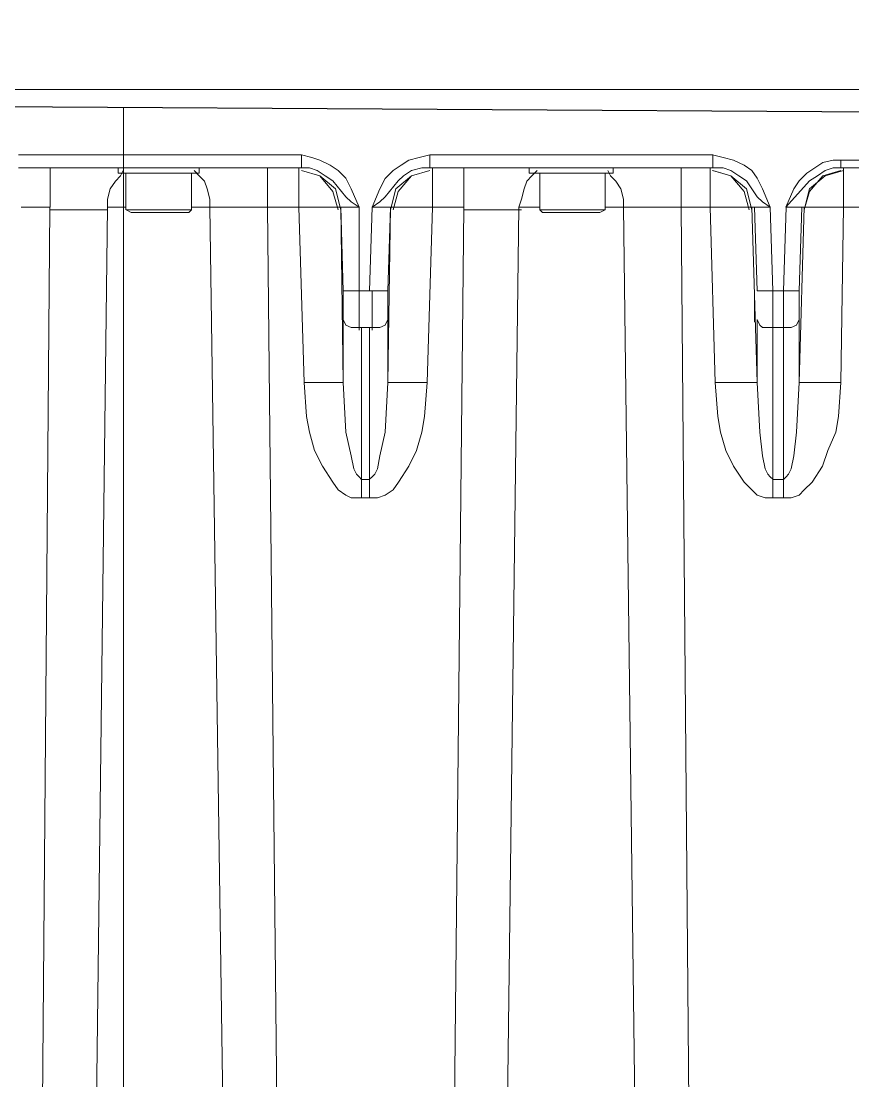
# Model space of a CAD drawing. Header units: inches. Extents: x 11 to 128, y 20 to 108.
# Drawn here: x 30.815 to 31.0419, y 82.1195 to 82.4087 of the extents above; entities that cross this region are included whole.
import ezdxf

# ---------------------------------------------------------------- set-up
doc = ezdxf.new("R2010")
doc.units = ezdxf.units.IN
doc.header["$MEASUREMENT"] = 0
doc.layers.add('1', color=255, linetype='Continuous')
doc.layers.add('Dim', color=6, linetype='Continuous', lineweight=13)

# ---------------------------------------------------------------- blocks, each defined once
blk = doc.blocks.new('5')
at = {"layer": '1', "lineweight": 9}
for p, q in [((226.10103, -22.16637), (225.45897, -22.16637)), ((225.57644, -22.16637), (226.12707, -22.16637)), ((225.93782, -22.18224), (225.86922, -22.18224)), ((225.93782, -22.18223), (225.94036, -22.18286)), ((225.93782, -22.18225), (225.93782, -22.18541)), ((225.94036, -22.18286), (225.94226, -22.18351)), ((225.96639, -22.18287), (225.96385, -22.1835)), ((225.96893, -22.18224), (225.96639, -22.18287)), ((226.03753, -22.18224), (225.96893, -22.18224)), ((225.96893, -22.18225), (225.96893, -22.18541)), ((226.03752, -22.18223), (226.04005, -22.18286)), ((226.03753, -22.18225), (226.03753, -22.18541)), ((226.04005, -22.18286), (226.04261, -22.18351)), ((225.93782, -22.18541), (225.86922, -22.18541)), ((225.87685, -22.18541), (225.87685, -22.19494)), ((225.89336, -22.18541), (225.89272, -22.18541)), ((225.89336, -22.18541), (225.89336, -22.18667)), ((225.89336, -22.18541), (225.89336, -22.18541)), ((225.91305, -22.18667), (225.91305, -22.18541)), ((225.91368, -22.18541), (225.91368, -22.18541)), ((225.91431, -22.18541), (225.91368, -22.18541)), ((225.92955, -22.19494), (225.92955, -22.18541)), ((225.93973, -22.18541), (225.93717, -22.18541)), ((225.93717, -22.18541), (225.93717, -22.19494)), ((225.94163, -22.18604), (225.93973, -22.18541)), ((225.94226, -22.18351), (225.94482, -22.18478)), ((225.94482, -22.18478), (225.94672, -22.18604)), ((225.96197, -22.18477), (225.96005, -22.18603)), ((225.96385, -22.1835), (225.96197, -22.18477)), ((225.96702, -22.18541), (225.96449, -22.18604)), ((225.96893, -22.18541), (225.96702, -22.18541)), ((226.03753, -22.18541), (225.96893, -22.18541)), ((225.96957, -22.18541), (225.96957, -22.19494)), ((225.97718, -22.18541), (225.97718, -22.19494)), ((225.99307, -22.18541), (225.99243, -22.18541)), ((225.99307, -22.18541), (225.99307, -22.18667)), ((225.99307, -22.18541), (225.99307, -22.18541)), ((226.01403, -22.18541), (226.01338, -22.18541)), ((226.01339, -22.18667), (226.01339, -22.18541)), ((226.01339, -22.18541), (226.01339, -22.18541)), ((226.0299, -22.18541), (226.0299, -22.19494)), ((226.03689, -22.18541), (226.03689, -22.19494)), ((226.04005, -22.18541), (226.03752, -22.18541)), ((226.04196, -22.18604), (226.04005, -22.18541)), ((226.04261, -22.18351), (226.04513, -22.18478)), ((226.04513, -22.18478), (226.04705, -22.18604)), ((226.0623, -22.1854), (226.06038, -22.18667)), ((226.0642, -22.18414), (226.0623, -22.1854)), ((226.06672, -22.1835), (226.0642, -22.18414)), ((226.06482, -22.18604), (226.06672, -22.18541)), ((226.06864, -22.1835), (226.06672, -22.1835)), ((226.06672, -22.18541), (226.06864, -22.18541)), ((226.10801, -22.18541), (226.06863, -22.18541)), ((226.10293, -22.1835), (226.06864, -22.1835)), ((226.06864, -22.18541), (226.06864, -22.18351)), ((226.06928, -22.18541), (226.06928, -22.19494)), ((225.89398, -22.18732), (225.89271, -22.18859)), ((225.89336, -22.18667), (225.91304, -22.18667)), ((225.89462, -22.18604), (225.89398, -22.18732)), ((225.89527, -22.19557), (225.89527, -22.18667)), ((225.89527, -22.18667), (225.89527, -22.19557)), ((225.91114, -22.19557), (225.91114, -22.18667)), ((225.91114, -22.18667), (225.91114, -22.19557)), ((225.91177, -22.18604), (225.91304, -22.18732)), ((225.91304, -22.18732), (225.91432, -22.18859)), ((225.94225, -22.18731), (225.93781, -22.18604)), ((225.94225, -22.18731), (225.93783, -22.18604)), ((225.94353, -22.18731), (225.94163, -22.18604)), ((225.94542, -22.19112), (225.94225, -22.18731)), ((225.94607, -22.19049), (225.94225, -22.18731)), ((225.94543, -22.18857), (225.94353, -22.18731)), ((225.94672, -22.18604), (225.94861, -22.18794)), ((225.94861, -22.18794), (225.94987, -22.19049)), ((225.95815, -22.18795), (225.95686, -22.19048)), ((225.96005, -22.18603), (225.95815, -22.18795)), ((225.96068, -22.19049), (225.96449, -22.18731)), ((225.96259, -22.18731), (225.9613, -22.18857)), ((225.96449, -22.18731), (225.9613, -22.19112)), ((225.96449, -22.18604), (225.96259, -22.18731)), ((225.96449, -22.18731), (225.96893, -22.18604)), ((225.96893, -22.18604), (225.96449, -22.18731)), ((225.9937, -22.18732), (225.99243, -22.18859)), ((225.99307, -22.18667), (226.0134, -22.18667)), ((225.99497, -22.18604), (225.9937, -22.18732)), ((225.99561, -22.19557), (225.99561, -22.18667)), ((225.99561, -22.18667), (225.99561, -22.19557)), ((226.01149, -22.19557), (226.01149, -22.18667)), ((226.01149, -22.18667), (226.01149, -22.19557)), ((226.01212, -22.18604), (226.01274, -22.18732)), ((226.01274, -22.18732), (226.01403, -22.18859)), ((226.04196, -22.18731), (226.03752, -22.18604)), ((226.04197, -22.18731), (226.03753, -22.18604)), ((226.04386, -22.18731), (226.04196, -22.18604)), ((226.04577, -22.19049), (226.04196, -22.18731)), ((226.04514, -22.19112), (226.04197, -22.18731)), ((226.04576, -22.18857), (226.04386, -22.18731)), ((226.04705, -22.18604), (226.0483, -22.18794)), ((226.0483, -22.18794), (226.04959, -22.19049)), ((226.06038, -22.18667), (226.05849, -22.18858)), ((226.06482, -22.18732), (226.06102, -22.19048)), ((226.06103, -22.18857), (226.06291, -22.18731)), ((226.0642, -22.18732), (226.06103, -22.19112)), ((226.06291, -22.18731), (226.06482, -22.18604)), ((226.06864, -22.18604), (226.0642, -22.18732)), ((226.06928, -22.18604), (226.06482, -22.18732)), ((225.89146, -22.19048), (225.89081, -22.19303)), ((225.89271, -22.18859), (225.89146, -22.19048)), ((225.91432, -22.18859), (225.91494, -22.19048)), ((225.91494, -22.19048), (225.91559, -22.19303)), ((225.94861, -22.19239), (225.94543, -22.18857)), ((225.94734, -22.19557), (225.94607, -22.19049)), ((225.94987, -22.19049), (225.95178, -22.19494)), ((225.95686, -22.19048), (225.95497, -22.19495)), ((225.9613, -22.18857), (225.95815, -22.19241)), ((225.9594, -22.19557), (225.96068, -22.19049)), ((225.9918, -22.19048), (225.99116, -22.19303)), ((225.99243, -22.18859), (225.9918, -22.19048)), ((226.01403, -22.18859), (226.01529, -22.19048)), ((226.01529, -22.19048), (226.01593, -22.19303)), ((226.0483, -22.19239), (226.04576, -22.18857)), ((226.04705, -22.19557), (226.04577, -22.19049)), ((226.04959, -22.19049), (226.05149, -22.19494)), ((226.0553, -22.19494), (226.06103, -22.18857)), ((226.0572, -22.19048), (226.0553, -22.19493)), ((226.05849, -22.18858), (226.0572, -22.19048)), ((226.06102, -22.19048), (226.05973, -22.19556)), ((225.89081, -22.19303), (225.89081, -22.19493)), ((225.91559, -22.19303), (225.91559, -22.19493)), ((225.94671, -22.19557), (225.94542, -22.19112)), ((225.94987, -22.19368), (225.94861, -22.19239)), ((225.95815, -22.19241), (225.95686, -22.19367)), ((225.9613, -22.19112), (225.96005, -22.19557)), ((225.99116, -22.19303), (225.99051, -22.19493)), ((226.01593, -22.19303), (226.01593, -22.19493)), ((226.04641, -22.19557), (226.04514, -22.19112)), ((226.04959, -22.19368), (226.0483, -22.19239)), ((226.06103, -22.19112), (226.05974, -22.19556)), ((225.87685, -22.19494), (225.86986, -22.19494)), ((225.8743, -22.49781), (225.87684, -22.19493)), ((225.89082, -22.19557), (225.87685, -22.19557)), ((225.89082, -22.19494), (225.88701, -22.49782)), ((225.89527, -22.19494), (225.89081, -22.19494)), ((225.89653, -22.19619), (225.89528, -22.19556)), ((225.91114, -22.19557), (225.89528, -22.19557)), ((225.91115, -22.19556), (225.9105, -22.19619)), ((225.91559, -22.19494), (225.91115, -22.19494)), ((225.91558, -22.19494), (225.92955, -22.19494)), ((225.92005, -22.49782), (225.91559, -22.19494)), ((225.93717, -22.19494), (225.92956, -22.19493)), ((225.92956, -22.19493), (225.93273, -22.49781)), ((225.93717, -22.19494), (225.94734, -22.19494)), ((225.93845, -22.23746), (225.93718, -22.19494)), ((225.94734, -22.19494), (225.94796, -22.19494)), ((225.94734, -22.19494), (225.94734, -22.19494)), ((225.94797, -22.23746), (225.94734, -22.19494)), ((225.94734, -22.19494), (225.94796, -22.21526)), ((225.94796, -22.19494), (225.94861, -22.19494)), ((225.94861, -22.19494), (225.94988, -22.19494)), ((225.95178, -22.19494), (225.94987, -22.19368)), ((225.94988, -22.19494), (225.95178, -22.19494)), ((225.95178, -22.19494), (225.95178, -22.21526)), ((225.95497, -22.19494), (225.95432, -22.21526)), ((225.95496, -22.19494), (225.95688, -22.19494)), ((225.95686, -22.19367), (225.95497, -22.19494)), ((225.95688, -22.19494), (225.95815, -22.19494)), ((225.95815, -22.19494), (225.95876, -22.19494)), ((225.95876, -22.21526), (225.9594, -22.19494)), ((225.9594, -22.19494), (225.95876, -22.23746)), ((225.95876, -22.19494), (225.9594, -22.19494)), ((225.9594, -22.19494), (225.9594, -22.19494)), ((225.96958, -22.19494), (225.9594, -22.19494)), ((225.96957, -22.19494), (225.9683, -22.23746)), ((225.97718, -22.19494), (225.96957, -22.19494)), ((225.97401, -22.49782), (225.97718, -22.19494)), ((225.99116, -22.19557), (225.97718, -22.19557)), ((225.99052, -22.19494), (225.98673, -22.49782)), ((225.99561, -22.19494), (225.99052, -22.19494)), ((225.99625, -22.19619), (225.9956, -22.19556)), ((226.01149, -22.19557), (225.99561, -22.19557)), ((226.01149, -22.19556), (226.0102, -22.19619)), ((226.01593, -22.19494), (226.01149, -22.19494)), ((226.01975, -22.49782), (226.01593, -22.19494)), ((226.01593, -22.19494), (226.0299, -22.19494)), ((226.03689, -22.19494), (226.0299, -22.19494)), ((226.0299, -22.19494), (226.03244, -22.49782)), ((226.03816, -22.23746), (226.03688, -22.19494)), ((226.04705, -22.19494), (226.03689, -22.19494)), ((226.04768, -22.19494), (226.04704, -22.19494)), ((226.0483, -22.23746), (226.04705, -22.19494)), ((226.04831, -22.21526), (226.04768, -22.19494)), ((226.04768, -22.19494), (226.04768, -22.19494)), ((226.04768, -22.19494), (226.04831, -22.19494)), ((226.04831, -22.19494), (226.0496, -22.19494)), ((226.05149, -22.19494), (226.04959, -22.19368)), ((226.0496, -22.19494), (226.0515, -22.19494)), ((226.05149, -22.19494), (226.05214, -22.21526)), ((226.05531, -22.19494), (226.05467, -22.21526)), ((226.0553, -22.19494), (226.0572, -22.19494)), ((226.0572, -22.19494), (226.05847, -22.19494)), ((226.05847, -22.19494), (226.05912, -22.19494)), ((226.05848, -22.21526), (226.05913, -22.19494)), ((226.05849, -22.23746), (226.05974, -22.19494)), ((226.05974, -22.19494), (226.05911, -22.19494)), ((226.05974, -22.19494), (226.06928, -22.19494)), ((226.06863, -22.23746), (226.06928, -22.19494)), ((226.06928, -22.19494), (226.07691, -22.19494)), ((225.9105, -22.19619), (225.89654, -22.19619)), ((226.0102, -22.19619), (225.99625, -22.19619)), ((225.94797, -22.22284), (225.94797, -22.21526)), ((225.95178, -22.21526), (225.94797, -22.21526)), ((225.95178, -22.22478), (225.95178, -22.21525)), ((225.95432, -22.21526), (225.95178, -22.21526)), ((225.95432, -22.21526), (225.95876, -22.21526)), ((225.95496, -22.21526), (225.95496, -22.22479)), ((225.95876, -22.22285), (225.95876, -22.21526)), ((226.04768, -22.22284), (226.04768, -22.21526)), ((226.05213, -22.21526), (226.0483, -22.21526)), ((226.05467, -22.21526), (226.05212, -22.21526)), ((226.05213, -22.22478), (226.05213, -22.21525)), ((226.05848, -22.21526), (226.05467, -22.21526)), ((226.05467, -22.21526), (226.05467, -22.22479)), ((226.05848, -22.22285), (226.05848, -22.21526)), ((225.94797, -22.2222), (225.9486, -22.22353)), ((225.94797, -22.22221), (225.94797, -22.23747)), ((225.9486, -22.22353), (225.94987, -22.22414)), ((225.94987, -22.22414), (225.95241, -22.22414)), ((225.9524, -22.22414), (225.95432, -22.22414)), ((225.95241, -22.22414), (225.95241, -22.26542)), ((225.95432, -22.22414), (225.95432, -22.26542)), ((225.95432, -22.22414), (225.95686, -22.22414)), ((225.95686, -22.22414), (225.95815, -22.22353)), ((225.95815, -22.22353), (225.95876, -22.2222)), ((225.95876, -22.23746), (225.95876, -22.2222)), ((226.04896, -22.22353), (226.0483, -22.2222)), ((226.0483, -22.22221), (226.0483, -22.23747)), ((226.04959, -22.22414), (226.04896, -22.22353)), ((226.05213, -22.22414), (226.04959, -22.22414)), ((226.05212, -22.22414), (226.05467, -22.22414)), ((226.05213, -22.26542), (226.05213, -22.22414)), ((226.05467, -22.22414), (226.05467, -22.26542)), ((226.05467, -22.22414), (226.05658, -22.22414)), ((226.05658, -22.22414), (226.05783, -22.22353)), ((226.05783, -22.22353), (226.05848, -22.2222)), ((226.05848, -22.23746), (226.05848, -22.2222)), ((225.93844, -22.23746), (225.94797, -22.23746)), ((225.93907, -22.24571), (225.93845, -22.23746)), ((225.9486, -22.24954), (225.94797, -22.23747)), ((225.95876, -22.23746), (225.95815, -22.24954)), ((225.9683, -22.23746), (225.95876, -22.23746)), ((225.96829, -22.23746), (225.96765, -22.24572)), ((226.03815, -22.23746), (226.0483, -22.23746)), ((226.0388, -22.24572), (226.03816, -22.23746)), ((226.0483, -22.23746), (226.04895, -22.24954)), ((226.05848, -22.23747), (226.05783, -22.24954)), ((226.06864, -22.23746), (226.05849, -22.23746)), ((226.06801, -22.24571), (226.06863, -22.23746)), ((225.93974, -22.24954), (225.93907, -22.24571)), ((225.96765, -22.24572), (225.96702, -22.24954)), ((226.03943, -22.24954), (226.0388, -22.24572)), ((226.06736, -22.24954), (226.06801, -22.24571)), ((225.94097, -22.25395), (225.93974, -22.24954)), ((225.94987, -22.25524), (225.9486, -22.24954)), ((225.95815, -22.24954), (225.95686, -22.25525)), ((225.96702, -22.24954), (225.96575, -22.25395)), ((226.0407, -22.25395), (226.03943, -22.24954)), ((226.04895, -22.24954), (226.04959, -22.25525)), ((226.05783, -22.24954), (226.05721, -22.25524)), ((226.06546, -22.25395), (226.06736, -22.24954)), ((225.94289, -22.25778), (225.94097, -22.25395)), ((225.96575, -22.25395), (225.96383, -22.25778)), ((226.04261, -22.25778), (226.0407, -22.25395)), ((226.06419, -22.25778), (226.06546, -22.25395)), ((225.9505, -22.25842), (225.94987, -22.25524)), ((225.95686, -22.25525), (225.95623, -22.25842)), ((226.04959, -22.25525), (226.05022, -22.25842)), ((226.05721, -22.25524), (226.05658, -22.25842)), ((225.94543, -22.2616), (225.94289, -22.25778)), ((225.95116, -22.25968), (225.9505, -22.25842)), ((225.95179, -22.26034), (225.95116, -22.25968)), ((225.95561, -22.2597), (225.95496, -22.26033)), ((225.95623, -22.25842), (225.95561, -22.2597)), ((225.96383, -22.25778), (225.96131, -22.26162)), ((226.04514, -22.26162), (226.04261, -22.25778)), ((226.05022, -22.25842), (226.05087, -22.2597)), ((226.05087, -22.2597), (226.05149, -22.26033)), ((226.05594, -22.25968), (226.05531, -22.26034)), ((226.05658, -22.25842), (226.05594, -22.25968)), ((226.06163, -22.2616), (226.06419, -22.25778)), ((225.9467, -22.2635), (225.94543, -22.2616)), ((225.95241, -22.26095), (225.95179, -22.26034)), ((225.95432, -22.26095), (225.9524, -22.26095)), ((225.95496, -22.26033), (225.95432, -22.26094)), ((225.96131, -22.26162), (225.96006, -22.2635)), ((226.04704, -22.2635), (226.04514, -22.26162)), ((226.05149, -22.26033), (226.05214, -22.26094)), ((226.05467, -22.26095), (226.05212, -22.26095)), ((226.05531, -22.26034), (226.05467, -22.26095)), ((226.05973, -22.2635), (226.06163, -22.2616)), ((225.9486, -22.26478), (225.9467, -22.2635)), ((225.94987, -22.26542), (225.9486, -22.26478)), ((225.95241, -22.26542), (225.94987, -22.26542)), ((225.95432, -22.26542), (225.9524, -22.26542)), ((225.95622, -22.26541), (225.95433, -22.26541)), ((225.95814, -22.26478), (225.95622, -22.26541)), ((225.96006, -22.2635), (225.95814, -22.26478)), ((226.04831, -22.26478), (226.04704, -22.2635)), ((226.05022, -22.26541), (226.04831, -22.26478)), ((226.05212, -22.26541), (226.05022, -22.26541)), ((226.05467, -22.26542), (226.05212, -22.26542)), ((226.05467, -22.26542), (226.05658, -22.26542)), ((226.05658, -22.26542), (226.05848, -22.26478)), ((226.05848, -22.26478), (226.05973, -22.2635))]:
    blk.add_line(p, q, dxfattribs=at)

msp = doc.modelspace()

# ---------------------------------------------------------------- linework, layer by layer
msp.add_line((32.08342, 82.37773), (30.18636, 82.38892))
msp.add_open_spline([(18.80527, 84.67695), (20.02879, 84.15716), (22.00001, 83.28056), (26.13586, 81.6811), (29.86669, 80.9072), (34.92488, 80.9072), (38.64477, 80.92251), (41.12414, 80.90707)], degree=3, knots=[0, 0, 0, 0, 3.550687, 7.088547, 10.454406, 13.763203, 20.376363, 20.376363, 20.376363, 20.376363])
msp.add_open_spline([(18.80527, 84.67695), (20.02879, 84.15716), (22.00001, 83.28056), (26.13586, 81.6811), (29.86669, 80.9072), (34.92488, 80.9072), (38.64477, 80.92251), (41.12414, 80.90707)], degree=3, knots=[0, 0, 0, 0, 3.550687, 7.088547, 10.454406, 13.763203, 20.376363, 20.376363, 20.376363, 20.376363])
at = {"layer": 'Dim'}
msp.add_line((30.84293, 81.90499), (30.84293, 82.38505), dxfattribs=at)

# ---------------------------------------------------------------- block references
at = {"layer": 'Dim', "xscale": 1.125, "yscale": 1.125, "zscale": 1.125}
msp.add_blockref('5', (-223.28855, 107.32721), dxfattribs=at)

doc.saveas('drawing.dxf')
